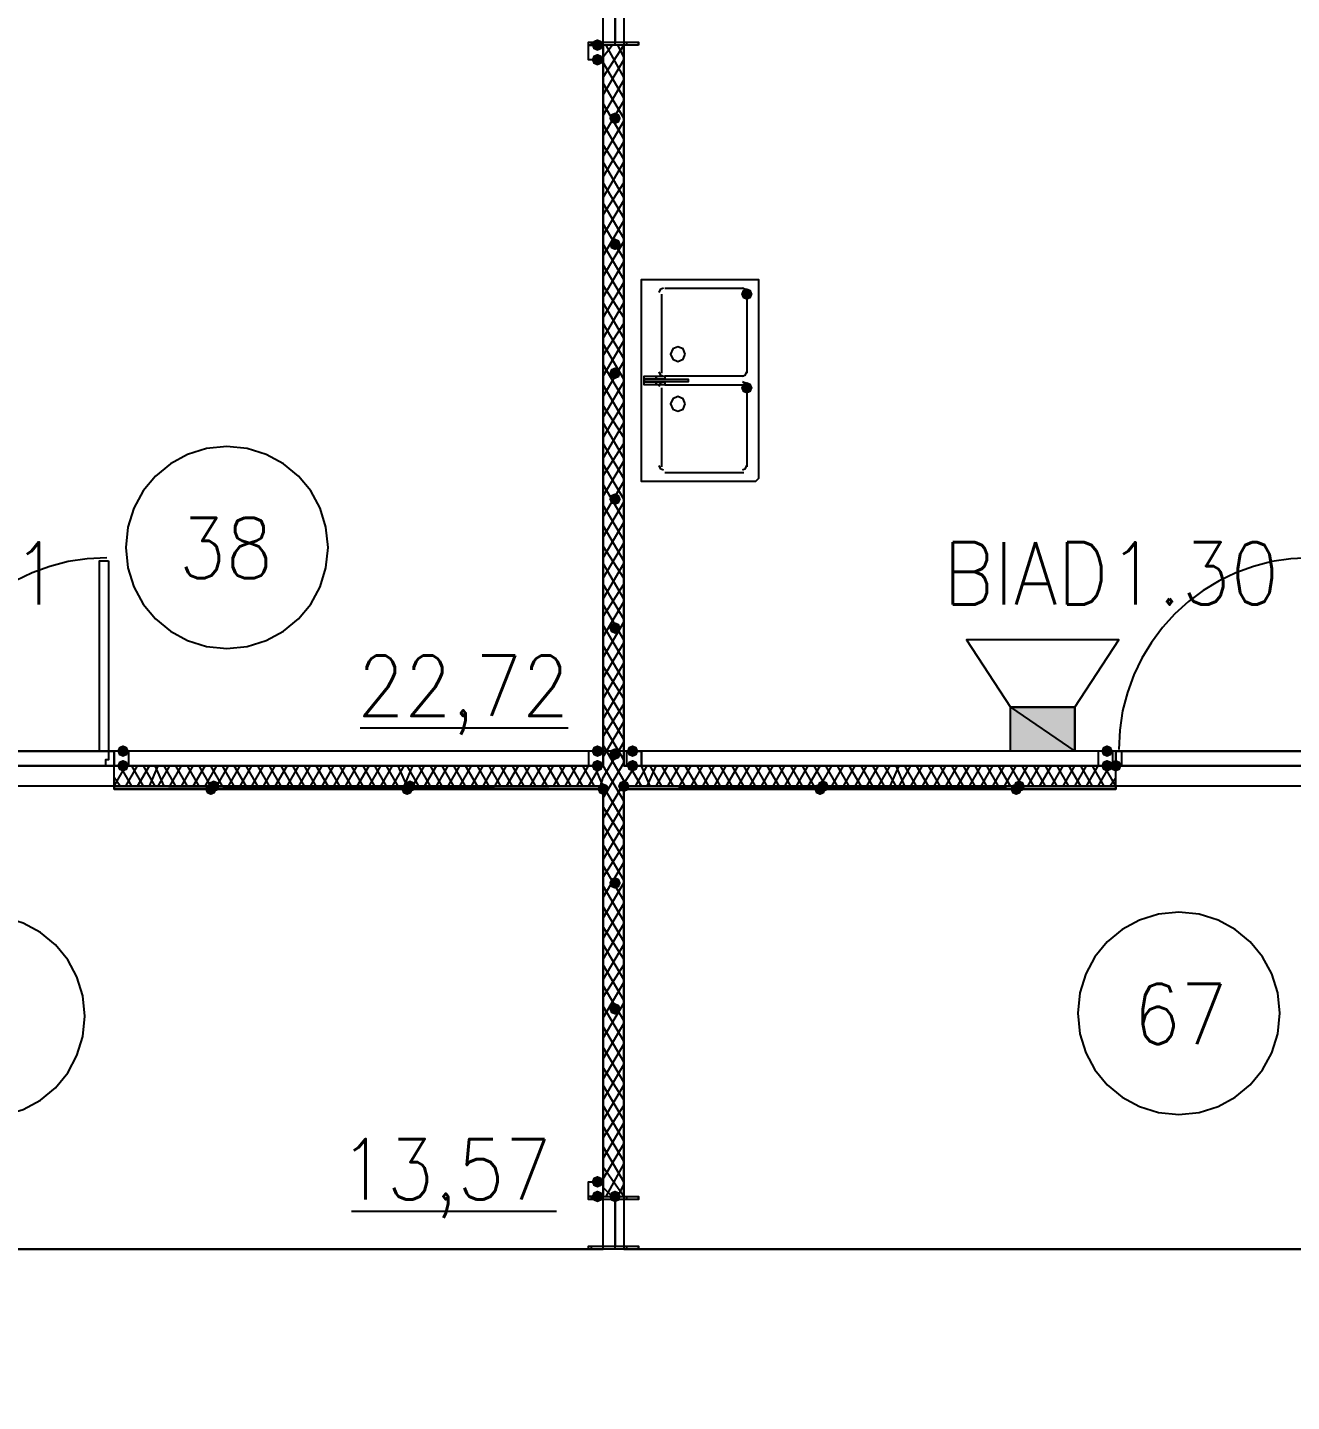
# Model space of a CAD drawing. Header units: millimetres. Extents: x 0 to 420, y 0 to 297.
# Drawn here: x 160.46 to 178.73, y 165.65 to 185.5 of the extents above; entities that cross this region are included whole.
import ezdxf

# ---------------------------------------------------------------- set-up
doc = ezdxf.new("R2010")
doc.units = ezdxf.units.MM
doc.layers.get('0').update_dxf_attribs({"linetype": 'CONTINUOUS'})
doc.styles.get("Standard").update_dxf_attribs({"font": 'STANDARD'})

msp = doc.modelspace()

# ---------------------------------------------------------------- hatches: boundary and pattern name
at = {"true_color": 0x000007}
for points in [[(168.783, 185.250667), (168.758129, 185.190871), (168.698333, 185.166), (168.638537, 185.190871), (168.613667, 185.250667), (168.638537, 185.310462), (168.698333, 185.335333), (168.758129, 185.310463)], [(168.783, 185.039), (168.758129, 184.979204), (168.698333, 184.954333), (168.638537, 184.979204), (168.613667, 185.039), (168.638537, 185.098796), (168.698333, 185.123667), (168.758129, 185.098796)], [(169.037, 184.192333), (169.012129, 184.132537), (168.952333, 184.107667), (168.892538, 184.132537), (168.867667, 184.192333), (168.892537, 184.252129), (168.952333, 184.277), (169.012129, 184.252129)], [(169.037, 182.372), (169.012129, 182.312204), (168.952333, 182.287333), (168.892538, 182.312204), (168.867667, 182.372), (168.892537, 182.431796), (168.952333, 182.456667), (169.012129, 182.431796)], [(170.942, 181.652333), (170.917129, 181.592537), (170.857333, 181.567667), (170.797537, 181.592537), (170.772667, 181.652333), (170.797537, 181.712129), (170.857333, 181.737), (170.917129, 181.712129)], [(169.037, 180.509333), (169.012129, 180.449537), (168.952333, 180.424667), (168.892538, 180.449537), (168.867667, 180.509333), (168.892537, 180.569129), (168.952333, 180.594), (169.012129, 180.569129)], [(170.942, 180.297667), (170.917129, 180.237871), (170.857333, 180.213), (170.797537, 180.237871), (170.772667, 180.297667), (170.797537, 180.357462), (170.857333, 180.382333), (170.917129, 180.357463)], [(169.037, 178.689), (169.012129, 178.629204), (168.952333, 178.604333), (168.892538, 178.629204), (168.867667, 178.689), (168.892537, 178.748796), (168.952333, 178.773667), (169.012129, 178.748796)], [(169.037, 176.826333), (169.012129, 176.766537), (168.952333, 176.741667), (168.892538, 176.766537), (168.867667, 176.826333), (168.892537, 176.886129), (168.952333, 176.911), (169.012129, 176.886129)], [(161.925, 175.048333), (161.900129, 174.988537), (161.840333, 174.963667), (161.780538, 174.988537), (161.755667, 175.048333), (161.780537, 175.108129), (161.840333, 175.133), (161.900129, 175.108129)], [(168.783, 175.048333), (168.758129, 174.988537), (168.698333, 174.963667), (168.638537, 174.988537), (168.613667, 175.048333), (168.638537, 175.108129), (168.698333, 175.133), (168.758129, 175.108129)], [(169.291, 175.048333), (169.266129, 174.988537), (169.206333, 174.963667), (169.146538, 174.988537), (169.121667, 175.048333), (169.146537, 175.108129), (169.206333, 175.133), (169.266129, 175.108129)], [(176.149, 175.048333), (176.124129, 174.988537), (176.064333, 174.963667), (176.004538, 174.988537), (175.979667, 175.048333), (176.004537, 175.108129), (176.064333, 175.133), (176.124129, 175.108129)], [(161.925, 174.836667), (161.900129, 174.776871), (161.840333, 174.752), (161.780538, 174.776871), (161.755667, 174.836667), (161.780537, 174.896462), (161.840333, 174.921333), (161.900129, 174.896463)], [(168.783, 174.836667), (168.758129, 174.776871), (168.698333, 174.752), (168.638537, 174.776871), (168.613667, 174.836667), (168.638537, 174.896462), (168.698333, 174.921333), (168.758129, 174.896463)], [(169.037, 175.006), (169.012129, 174.946204), (168.952333, 174.921333), (168.892538, 174.946204), (168.867667, 175.006), (168.892537, 175.065796), (168.952333, 175.090667), (169.012129, 175.065796)], [(169.291, 174.836667), (169.266129, 174.776871), (169.206333, 174.752), (169.146538, 174.776871), (169.121667, 174.836667), (169.146537, 174.896462), (169.206333, 174.921333), (169.266129, 174.896463)], [(176.149, 174.836667), (176.124129, 174.776871), (176.064333, 174.752), (176.004538, 174.776871), (175.979667, 174.836667), (176.004537, 174.896462), (176.064333, 174.921333), (176.124129, 174.896463)], [(176.276, 174.836667), (176.251129, 174.776871), (176.191333, 174.752), (176.131538, 174.776871), (176.106667, 174.836667), (176.131537, 174.896462), (176.191333, 174.921333), (176.251129, 174.896463)], [(169.037, 173.143333), (169.012129, 173.083537), (168.952333, 173.058667), (168.892538, 173.083537), (168.867667, 173.143333), (168.892537, 173.203129), (168.952333, 173.228), (169.012129, 173.203129)], [(169.037, 171.323), (169.012129, 171.263204), (168.952333, 171.238333), (168.892538, 171.263204), (168.867667, 171.323), (168.892537, 171.382796), (168.952333, 171.407667), (169.012129, 171.382796)], [(168.783, 168.825333), (168.758129, 168.765537), (168.698333, 168.740667), (168.638537, 168.765537), (168.613667, 168.825333), (168.638537, 168.885129), (168.698333, 168.91), (168.758129, 168.885129)], [(168.783, 168.613667), (168.758129, 168.553871), (168.698333, 168.529), (168.638537, 168.553871), (168.613667, 168.613667), (168.638537, 168.673462), (168.698333, 168.698333), (168.758129, 168.673463)], [(169.037, 168.613667), (169.012129, 168.553871), (168.952333, 168.529), (168.892538, 168.553871), (168.867667, 168.613667), (168.892537, 168.673462), (168.952333, 168.698333), (169.012129, 168.673463)]]:
    msp.add_hatch(color=0, dxfattribs=at).paths.add_polyline_path(points, flags=0)
at = {"true_color": 0x000052}
h = msp.add_hatch(color=0, dxfattribs=at)
h.paths.add_polyline_path([(175.598668, 175.683333), (174.667334, 175.683333), (175.598668, 175.048333)], flags=0)
h.paths.add_polyline_path([(174.667334, 175.683333), (175.598668, 175.048333), (174.667334, 175.048333)], flags=0)
at = {"true_color": 0x000007}
h = msp.add_hatch(color=0, dxfattribs=at)
h.paths.add_polyline_path([(168.783, 174.540333), (161.713333, 174.540333), (168.783, 174.498)], flags=0)
h.paths.add_polyline_path([(161.713333, 174.540333), (168.783, 174.498), (161.713333, 174.498)], flags=0)
at = {"true_color": 0x0000fe}
for points in [[(163.195, 174.498), (163.170129, 174.438204), (163.110333, 174.413333), (163.050538, 174.438204), (163.025667, 174.498), (163.050537, 174.557796), (163.110333, 174.582667), (163.170129, 174.557796)], [(163.237333, 174.540333), (163.212462, 174.480537), (163.152667, 174.455667), (163.092871, 174.480537), (163.068, 174.540333), (163.092871, 174.600129), (163.152667, 174.625), (163.212462, 174.600129)], [(166.031333, 174.498), (166.006463, 174.438204), (165.946667, 174.413333), (165.886871, 174.438204), (165.862, 174.498), (165.886871, 174.557796), (165.946667, 174.582667), (166.006462, 174.557796)], [(166.073667, 174.540333), (166.048796, 174.480537), (165.989, 174.455667), (165.929204, 174.480537), (165.904333, 174.540333), (165.929204, 174.600129), (165.989, 174.625), (166.048796, 174.600129)], [(168.867667, 174.498), (168.842796, 174.438204), (168.783, 174.413333), (168.723204, 174.438204), (168.698333, 174.498), (168.723204, 174.557796), (168.783, 174.582667), (168.842796, 174.557796)], [(168.867667, 174.498), (168.842796, 174.438204), (168.783, 174.413333), (168.723204, 174.438204), (168.698333, 174.498), (168.723204, 174.557796), (168.783, 174.582667), (168.842796, 174.557796)], [(169.164, 174.540333), (169.139129, 174.480537), (169.079333, 174.455667), (169.019538, 174.480537), (168.994667, 174.540333), (169.019537, 174.600129), (169.079333, 174.625), (169.139129, 174.600129)], [(169.164, 174.540333), (169.139129, 174.480537), (169.079333, 174.455667), (169.019538, 174.480537), (168.994667, 174.540333), (169.019537, 174.600129), (169.079333, 174.625), (169.139129, 174.600129)], [(172.000333, 174.498), (171.975462, 174.438204), (171.915667, 174.413333), (171.855871, 174.438204), (171.831, 174.498), (171.855871, 174.557796), (171.915667, 174.582667), (171.975462, 174.557796)], [(172.042667, 174.540333), (172.017796, 174.480537), (171.958, 174.455667), (171.898204, 174.480537), (171.873333, 174.540333), (171.898204, 174.600129), (171.958, 174.625), (172.017796, 174.600129)], [(174.836667, 174.498), (174.811796, 174.438204), (174.752, 174.413333), (174.692204, 174.438204), (174.667333, 174.498), (174.692204, 174.557796), (174.752, 174.582667), (174.811796, 174.557796)], [(174.879, 174.540333), (174.854129, 174.480537), (174.794333, 174.455667), (174.734537, 174.480537), (174.709667, 174.540333), (174.734537, 174.600129), (174.794333, 174.625), (174.854129, 174.600129)]]:
    msp.add_hatch(color=0, dxfattribs=at).paths.add_polyline_path(points, flags=0)
at = {"true_color": 0x000007}
h = msp.add_hatch(color=0, dxfattribs=at)
h.paths.add_polyline_path([(176.191333, 174.540333), (169.079333, 174.540333), (176.191333, 174.498)], flags=0)
h.paths.add_polyline_path([(169.079333, 174.540333), (176.191333, 174.498), (169.079333, 174.498)], flags=0)

# ---------------------------------------------------------------- linework, layer by layer
at = {"color": 0, "true_color": 0x000005}
msp.add_lwpolyline([(227.711001, 149.817666), (250.909667, 149.817666), (250.909667, 138.175999), (252.899334, 138.175999), (252.899334, 138.133666), (252.899334, 138.175999), (256.159001, 138.175999), (256.159001, 149.817666), (373.168334, 149.817666), (373.168334, 175.048333), (260.773334, 175.048333), (255.100667, 175.048333), (255.100667, 153.966333), (254.889001, 153.966333), (254.592667, 153.966333), (254.592667, 186.393666), (253.830667, 186.393666), (238.633001, 186.393666), (238.633001, 175.048333), (226.737334, 175.048333), (122.343335, 175.048333)], dxfattribs=at)
at = {"color": 0, "true_color": 0x000007}
for points in [[(151.680333, 174.836667), (168.783, 174.836667), (168.783, 185.970333), (151.680333, 185.970333)], [(169.291, 185.250667), (168.571333, 185.250667), (168.571333, 185.293), (168.952333, 185.293), (168.952333, 185.928), (168.571333, 185.928), (168.571333, 185.970333), (169.291, 185.970333), (169.291, 185.928), (168.952333, 185.928), (168.952333, 185.293), (169.291, 185.293)], [(169.079333, 185.970333), (169.079333, 174.836667), (186.182, 174.836667), (186.182, 185.970333)], [(168.783, 185.039), (168.571333, 185.039), (168.571333, 185.250667), (168.783, 185.250667), (168.783, 185.039), (168.571333, 185.039), (168.571333, 185.250667), (168.783, 185.250667)], [(171.026667, 181.821667), (171.026667, 178.985333), (170.984333, 178.943), (170.942, 178.943), (169.375667, 178.943), (169.333333, 178.943), (169.333333, 178.985333), (169.333333, 181.821667), (169.333333, 181.864), (169.375667, 181.864), (170.942, 181.864), (170.984333, 181.864), (171.026667, 181.864)], [(169.968333, 180.7845), (169.93734, 180.85934), (169.8625, 180.890333), (169.78766, 180.85934), (169.756667, 180.7845), (169.78766, 180.70966), (169.8625, 180.678667), (169.93734, 180.70966)], [(169.545, 180.467), (169.545, 180.424667), (169.418, 180.424667), (169.375667, 180.424667), (169.375667, 180.382333), (169.418, 180.382333), (169.545, 180.382333), (169.545, 180.34), (169.375667, 180.34), (169.375667, 180.467)], [(169.968333, 180.424667), (170.010667, 180.424667), (170.010667, 180.382333), (169.968333, 180.382333), (169.418, 180.382333), (169.375667, 180.382333), (169.375667, 180.424667), (169.418, 180.424667)], [(169.672, 180.467), (169.672, 180.424667), (169.545, 180.424667), (169.545, 180.467)], [(169.672, 180.34), (169.545, 180.34), (169.545, 180.382333), (169.672, 180.382333)], [(169.968333, 180.064833), (169.93734, 180.139673), (169.8625, 180.170667), (169.78766, 180.139673), (169.756667, 180.064833), (169.78766, 179.989993), (169.8625, 179.959), (169.93734, 179.989993)], [(161.628667, 177.8), (161.628667, 175.048333), (161.501667, 175.048333), (161.501667, 177.8)], [(161.713333, 174.836667), (161.713333, 175.048333), (161.628667, 175.048333), (161.628667, 174.921333), (161.586333, 174.921333), (161.586333, 174.836667)], [(161.713333, 174.836667), (161.925, 174.836667), (161.925, 175.048333), (161.713333, 175.048333), (161.713333, 174.836667), (161.925, 174.836667), (161.925, 175.048333), (161.713333, 175.048333)], [(168.571333, 174.836667), (168.783, 174.836667), (168.783, 175.048333), (168.571333, 175.048333), (168.571333, 174.836667), (168.783, 174.836667), (168.783, 175.048333), (168.571333, 175.048333)], [(169.079333, 174.836667), (169.333333, 174.836667), (169.333333, 175.048333), (169.079333, 175.048333)], [(169.121667, 174.836667), (169.121667, 175.048333), (169.333333, 175.048333), (169.333333, 174.836667)], [(175.937333, 174.836667), (176.149, 174.836667), (176.149, 175.048333), (175.937333, 175.048333), (175.937333, 174.836667), (176.191333, 174.836667), (176.191333, 175.048333), (175.937333, 175.048333)], [(176.276, 174.836667), (176.276, 174.921333), (176.276, 175.048333), (176.191333, 175.048333), (176.191333, 174.836667)], [(168.783, 174.540333), (161.713333, 174.540333), (168.783, 174.498)], [(161.713333, 174.540333), (168.783, 174.498), (161.713333, 174.498)], [(161.713333, 174.498), (168.783, 174.498), (168.783, 174.540333), (161.713333, 174.540333)], [(161.713333, 174.498), (168.783, 174.498), (168.783, 174.540333), (161.713333, 174.540333)], [(176.191333, 174.540333), (169.079333, 174.540333), (176.191333, 174.498)], [(169.079333, 174.540333), (176.191333, 174.498), (169.079333, 174.498)], [(176.191333, 174.540333), (176.191333, 174.498), (169.079333, 174.498), (169.079333, 174.540333), (176.191333, 174.540333), (169.079333, 174.540333), (169.079333, 174.498), (176.191333, 174.498)], [(168.783, 168.613667), (168.571333, 168.613667), (168.571333, 168.825333), (168.783, 168.825333), (168.783, 168.613667), (168.571333, 168.613667), (168.571333, 168.825333), (168.783, 168.825333)], [(169.291, 167.851667), (168.571333, 167.851667), (168.571333, 167.894), (168.952333, 167.894), (168.952333, 168.571333), (168.571333, 168.571333), (168.571333, 168.613667), (169.291, 168.613667), (169.291, 168.571333), (168.952333, 168.571333), (168.952333, 167.894), (169.291, 167.894)]]:
    msp.add_lwpolyline(points, close=True, dxfattribs=at)
for points in [[(168.952333, 185.250667), (168.952333, 185.970333)], [(168.613667, 185.250667), (168.613667, 185.293)], [(168.783, 185.250667), (168.783, 185.293)], [(168.783, 185.081333), (168.91, 185.250667)], [(168.783, 184.785), (169.079333, 185.250667)], [(169.079333, 174.836667), (169.079333, 185.250667), (168.783, 185.250667), (168.783, 174.836667)], [(169.079333, 184.785), (168.825333, 185.250667)], [(169.079333, 185.081333), (168.994667, 185.250667)], [(169.121667, 185.250667), (169.121667, 185.293)], [(169.291, 185.250667), (169.291, 185.293)], [(168.783, 184.531), (169.079333, 185.039)], [(169.079333, 184.488667), (168.783, 184.996667)], [(168.783, 184.234667), (169.079333, 184.742667)], [(169.079333, 184.192333), (168.783, 184.700333)], [(168.783, 183.938333), (169.079333, 184.446333)], [(169.079333, 183.896), (168.783, 184.404)], [(168.783, 183.642), (169.079333, 184.15)], [(169.079333, 183.599667), (168.783, 184.107667)], [(168.783, 183.345667), (169.079333, 183.853667)], [(169.079333, 183.345667), (168.783, 183.811333)], [(168.783, 183.049333), (169.079333, 183.557333)], [(169.079333, 183.049333), (168.783, 183.557333)], [(168.783, 182.795333), (169.079333, 183.261)], [(169.079333, 182.753), (168.783, 183.261)], [(168.783, 182.499), (169.079333, 183.007)], [(169.079333, 182.456667), (168.783, 182.964667)], [(168.783, 182.202667), (169.079333, 182.710667)], [(169.079333, 182.160333), (168.783, 182.668333)], [(168.783, 181.906333), (169.079333, 182.414333)], [(169.079333, 181.864), (168.783, 182.372)], [(168.783, 181.61), (169.079333, 182.118)], [(169.079333, 181.567667), (168.783, 182.075667)], [(168.783, 181.313667), (169.079333, 181.821667)], [(169.079333, 181.313667), (168.783, 181.779333)], [(169.650833, 181.737), (169.605939, 181.718394), (169.587333, 181.6735)], [(169.672, 181.737), (170.815, 181.737)], [(170.857333, 181.6735), (170.838728, 181.718394), (170.793833, 181.737)], [(168.783, 181.017333), (169.079333, 181.525333)], [(169.079333, 181.017333), (168.783, 181.525333)], [(169.629667, 180.509333), (169.629667, 181.652333)], [(170.857333, 181.652333), (170.857333, 180.509333)], [(168.783, 180.763333), (169.079333, 181.229)], [(169.079333, 180.721), (168.783, 181.229)], [(168.783, 180.467), (169.079333, 180.975)], [(169.079333, 180.424667), (168.783, 180.932667)], [(168.783, 180.170667), (169.079333, 180.678667)], [(169.079333, 180.128333), (168.783, 180.636333)], [(169.587333, 180.5305), (169.605939, 180.485605), (169.650833, 180.467)], [(170.793833, 180.467), (170.838728, 180.485605), (170.857333, 180.5305)], [(168.783, 179.874333), (169.079333, 180.382333)], [(169.079333, 179.832), (168.783, 180.34)], [(169.650833, 180.382333), (169.605939, 180.363728), (169.587333, 180.318833)], [(169.629667, 179.154667), (169.629667, 180.297667)], [(170.815, 180.467), (169.672, 180.467)], [(169.672, 180.34), (170.815, 180.34)], [(170.857333, 180.318833), (170.838728, 180.363728), (170.793833, 180.382333)], [(170.857333, 180.297667), (170.857333, 179.154667)], [(168.783, 179.578), (169.079333, 180.086)], [(169.079333, 179.578), (168.783, 180.043667)], [(168.783, 179.281667), (169.079333, 179.789667)], [(169.079333, 179.281667), (168.783, 179.789667)], [(168.783, 179.027667), (169.079333, 179.493333)], [(169.079333, 178.985333), (168.783, 179.493333)], [(164.803667, 177.9905), (164.773995, 178.284844), (164.688894, 178.558996), (164.554238, 178.807083), (164.375899, 179.023232), (164.159749, 179.201572), (163.911662, 179.336228), (163.63751, 179.421328), (163.343167, 179.451), (163.048823, 179.421328), (162.774671, 179.336228), (162.526584, 179.201572), (162.310434, 179.023232), (162.132095, 178.807083), (161.997439, 178.558996), (161.912339, 178.284844), (161.882667, 177.9905)], [(168.783, 178.731333), (169.079333, 179.239333)], [(169.079333, 178.689), (168.783, 179.197)], [(169.587333, 179.175833), (169.605939, 179.130939), (169.650833, 179.112333)], [(170.793833, 179.112333), (170.838728, 179.130939), (170.857333, 179.175833)], [(168.783, 178.435), (169.079333, 178.943)], [(169.079333, 178.392667), (168.783, 178.900667)], [(170.815, 179.07), (169.672, 179.07)], [(168.783, 178.138667), (169.079333, 178.646667)], [(169.079333, 178.096333), (168.783, 178.604333)], [(168.783, 177.842333), (169.079333, 178.350333)], [(169.079333, 177.8), (168.783, 178.308)], [(161.882667, 177.9905), (161.912339, 177.696156), (161.997439, 177.422004), (162.132095, 177.173917), (162.310434, 176.957768), (162.526584, 176.779428), (162.774671, 176.644772), (163.048823, 176.559672), (163.343167, 176.53), (163.63751, 176.559672), (163.911662, 176.644772), (164.159749, 176.779428), (164.375899, 176.957768), (164.554238, 177.173917), (164.688894, 177.422004), (164.773995, 177.696156), (164.803667, 177.9905)], [(168.783, 177.546), (169.079333, 178.054)], [(169.079333, 177.546), (168.783, 178.011667)], [(161.6075, 177.842333), (161.323991, 177.828018), (161.048673, 177.786), (160.782939, 177.717674), (160.528182, 177.624432), (160.285796, 177.50767), (160.057176, 177.368781), (159.843714, 177.209158), (159.646805, 177.030195), (159.467842, 176.833286), (159.308219, 176.619824), (159.16933, 176.391204), (159.052568, 176.148818), (158.959326, 175.894061), (158.891, 175.628327), (158.848982, 175.353009), (158.834667, 175.0695)], [(168.783, 177.249667), (169.079333, 177.757667)], [(169.079333, 177.249667), (168.783, 177.757667)], [(179.0065, 177.842333), (178.722991, 177.828018), (178.447673, 177.786), (178.181939, 177.717674), (177.927182, 177.624432), (177.684796, 177.50767), (177.456176, 177.368781), (177.242714, 177.209158), (177.045805, 177.030195), (176.866842, 176.833286), (176.707219, 176.619824), (176.56833, 176.391204), (176.451568, 176.148818), (176.358326, 175.894061), (176.29, 175.628327), (176.247982, 175.353009), (176.233667, 175.0695)], [(168.783, 176.995667), (169.079333, 177.461333)], [(169.079333, 176.953333), (168.783, 177.461333)], [(168.783, 176.699333), (169.079333, 177.207333)], [(169.079333, 176.657), (168.783, 177.165)], [(168.783, 176.403), (169.079333, 176.911)], [(169.079333, 176.360667), (168.783, 176.868667)], [(168.783, 176.106667), (169.079333, 176.614667)], [(169.079333, 176.064333), (168.783, 176.572333)], [(168.783, 175.810333), (169.079333, 176.318333)], [(169.079333, 175.810333), (168.783, 176.276)], [(168.783, 175.514), (169.079333, 176.022)], [(169.079333, 175.514), (168.783, 176.022)], [(168.783, 175.26), (169.079333, 175.725667)], [(169.079333, 175.217667), (168.783, 175.725667)], [(165.269333, 175.387), (168.275, 175.387)], [(168.783, 174.963667), (169.079333, 175.471667)], [(169.079333, 174.921333), (168.783, 175.429333)], [(168.783, 174.667333), (169.079333, 175.175333)], [(169.079333, 174.625), (168.783, 175.133)], [(160.231667, 175.048333), (161.713333, 175.048333), (161.713333, 174.921333)], [(161.713333, 174.921333), (161.713333, 174.836667), (160.231667, 174.836667)], [(176.191333, 174.921333), (176.191333, 175.048333), (177.630667, 175.048333)], [(177.630667, 174.836667), (176.191333, 174.836667), (176.191333, 174.921333)], [(177.630667, 175.048333), (179.112333, 175.048333), (179.112333, 174.921333)], [(179.112333, 174.921333), (179.112333, 174.836667), (177.630667, 174.836667)], [(161.713333, 174.540333), (161.882667, 174.836667)], [(161.713333, 174.540333), (161.713333, 174.836667)], [(161.713333, 174.540333), (161.713333, 174.836667)], [(168.783, 174.836667), (161.713333, 174.836667)], [(161.967333, 174.540333), (161.798, 174.836667)], [(161.882667, 174.540333), (162.052, 174.836667)], [(162.136667, 174.540333), (161.967333, 174.836667)], [(162.052, 174.540333), (162.221333, 174.836667)], [(162.306, 174.540333), (162.136667, 174.836667)], [(162.221333, 174.540333), (162.348333, 174.836667)], [(162.433, 174.540333), (162.306, 174.836667)], [(162.348333, 174.540333), (162.517667, 174.836667)], [(162.602333, 174.540333), (162.433, 174.836667)], [(162.517667, 174.540333), (162.687, 174.836667)], [(162.771667, 174.540333), (162.602333, 174.836667)], [(162.687, 174.540333), (162.856333, 174.836667)], [(162.941, 174.540333), (162.771667, 174.836667)], [(162.856333, 174.540333), (163.025667, 174.836667)], [(163.110333, 174.540333), (162.941, 174.836667)], [(163.025667, 174.540333), (163.195, 174.836667)], [(163.279667, 174.540333), (163.110333, 174.836667)], [(163.195, 174.540333), (163.364333, 174.836667)], [(163.449, 174.540333), (163.279667, 174.836667)], [(163.364333, 174.540333), (163.533667, 174.836667)], [(163.618333, 174.540333), (163.449, 174.836667)], [(163.533667, 174.540333), (163.703, 174.836667)], [(163.787667, 174.540333), (163.618333, 174.836667)], [(163.703, 174.540333), (163.872333, 174.836667)], [(163.957, 174.540333), (163.787667, 174.836667)], [(163.872333, 174.540333), (164.041667, 174.836667)], [(164.126333, 174.540333), (163.957, 174.836667)], [(164.041667, 174.540333), (164.211, 174.836667)], [(164.295667, 174.540333), (164.126333, 174.836667)], [(164.211, 174.540333), (164.380333, 174.836667)], [(164.465, 174.540333), (164.295667, 174.836667)], [(164.380333, 174.540333), (164.549667, 174.836667)], [(164.634333, 174.540333), (164.465, 174.836667)], [(164.549667, 174.540333), (164.719, 174.836667)], [(164.803667, 174.540333), (164.634333, 174.836667)], [(164.719, 174.540333), (164.888333, 174.836667)], [(164.973, 174.540333), (164.803667, 174.836667)], [(164.888333, 174.540333), (165.057667, 174.836667)], [(165.142333, 174.540333), (164.973, 174.836667)], [(165.057667, 174.540333), (165.227, 174.836667)], [(165.311667, 174.540333), (165.142333, 174.836667)], [(165.227, 174.540333), (165.396333, 174.836667)], [(165.481, 174.540333), (165.311667, 174.836667)], [(165.396333, 174.540333), (165.565667, 174.836667)], [(165.650333, 174.540333), (165.481, 174.836667)], [(165.565667, 174.540333), (165.735, 174.836667)], [(165.819667, 174.540333), (165.650333, 174.836667)], [(165.735, 174.540333), (165.904333, 174.836667)], [(165.946667, 174.540333), (165.819667, 174.836667)], [(165.904333, 174.540333), (166.031333, 174.836667)], [(166.116, 174.540333), (165.946667, 174.836667)], [(166.031333, 174.540333), (166.200667, 174.836667)], [(166.285333, 174.540333), (166.116, 174.836667)], [(166.200667, 174.540333), (166.37, 174.836667)], [(166.454667, 174.540333), (166.285333, 174.836667)], [(166.37, 174.540333), (166.539333, 174.836667)], [(166.624, 174.540333), (166.454667, 174.836667)], [(166.539333, 174.540333), (166.708667, 174.836667)], [(166.793333, 174.540333), (166.624, 174.836667)], [(166.708667, 174.540333), (166.878, 174.836667)], [(166.962667, 174.540333), (166.793333, 174.836667)], [(166.878, 174.540333), (167.047333, 174.836667)], [(167.132, 174.540333), (166.962667, 174.836667)], [(167.047333, 174.540333), (167.216667, 174.836667)], [(167.301333, 174.540333), (167.132, 174.836667)], [(167.216667, 174.540333), (167.386, 174.836667)], [(167.470667, 174.540333), (167.301333, 174.836667)], [(167.386, 174.540333), (167.555333, 174.836667)], [(167.64, 174.540333), (167.470667, 174.836667)], [(167.555333, 174.540333), (167.724667, 174.836667)], [(167.809333, 174.540333), (167.64, 174.836667)], [(167.724667, 174.540333), (167.894, 174.836667)], [(167.978667, 174.540333), (167.809333, 174.836667)], [(167.894, 174.540333), (168.063333, 174.836667)], [(168.148, 174.540333), (167.978667, 174.836667)], [(168.063333, 174.540333), (168.232667, 174.836667)], [(168.317333, 174.540333), (168.148, 174.836667)], [(168.232667, 174.540333), (168.402, 174.836667)], [(168.486667, 174.540333), (168.317333, 174.836667)], [(168.402, 174.540333), (168.571333, 174.836667)], [(168.656, 174.540333), (168.486667, 174.836667)], [(168.571333, 174.540333), (168.740667, 174.836667)], [(168.783, 174.540333), (168.656, 174.836667)], [(168.783, 174.371), (169.079333, 174.879)], [(169.079333, 174.328667), (168.783, 174.836667)], [(169.079333, 174.582667), (169.248667, 174.836667)], [(176.191333, 174.836667), (169.079333, 174.836667)], [(169.333333, 174.540333), (169.164, 174.836667)], [(169.248667, 174.540333), (169.418, 174.836667)], [(169.460333, 174.540333), (169.333333, 174.836667)], [(169.418, 174.540333), (169.545, 174.836667)], [(169.629667, 174.540333), (169.460333, 174.836667)], [(169.545, 174.540333), (169.714333, 174.836667)], [(169.799, 174.540333), (169.629667, 174.836667)], [(169.714333, 174.540333), (169.883667, 174.836667)], [(169.968333, 174.540333), (169.799, 174.836667)], [(169.883667, 174.540333), (170.053, 174.836667)], [(170.137667, 174.540333), (169.968333, 174.836667)], [(170.053, 174.540333), (170.222333, 174.836667)], [(170.307, 174.540333), (170.137667, 174.836667)], [(170.222333, 174.540333), (170.391667, 174.836667)], [(170.476333, 174.540333), (170.307, 174.836667)], [(170.391667, 174.540333), (170.561, 174.836667)], [(170.645667, 174.540333), (170.476333, 174.836667)], [(170.561, 174.540333), (170.730333, 174.836667)], [(170.815, 174.540333), (170.645667, 174.836667)], [(170.730333, 174.540333), (170.899667, 174.836667)], [(170.984333, 174.540333), (170.815, 174.836667)], [(170.899667, 174.540333), (171.069, 174.836667)], [(171.153667, 174.540333), (170.984333, 174.836667)], [(171.069, 174.540333), (171.238333, 174.836667)], [(171.323, 174.540333), (171.153667, 174.836667)], [(171.238333, 174.540333), (171.407667, 174.836667)], [(171.492333, 174.540333), (171.323, 174.836667)], [(171.407667, 174.540333), (171.577, 174.836667)], [(171.661667, 174.540333), (171.492333, 174.836667)], [(171.577, 174.540333), (171.746333, 174.836667)], [(171.831, 174.540333), (171.661667, 174.836667)], [(171.746333, 174.540333), (171.915667, 174.836667)], [(172.000333, 174.540333), (171.831, 174.836667)], [(171.915667, 174.540333), (172.085, 174.836667)], [(172.169667, 174.540333), (172.000333, 174.836667)], [(172.085, 174.540333), (172.254333, 174.836667)], [(172.339, 174.540333), (172.169667, 174.836667)], [(172.254333, 174.540333), (172.423667, 174.836667)], [(172.508333, 174.540333), (172.339, 174.836667)], [(172.423667, 174.540333), (172.593, 174.836667)], [(172.677667, 174.540333), (172.508333, 174.836667)], [(172.593, 174.540333), (172.762333, 174.836667)], [(172.847, 174.540333), (172.677667, 174.836667)], [(172.762333, 174.540333), (172.931667, 174.836667)], [(173.016333, 174.540333), (172.847, 174.836667)], [(172.931667, 174.540333), (173.058667, 174.836667)], [(173.143333, 174.540333), (173.016333, 174.836667)], [(173.058667, 174.540333), (173.228, 174.836667)], [(173.312667, 174.540333), (173.143333, 174.836667)], [(173.228, 174.540333), (173.397333, 174.836667)], [(173.482, 174.540333), (173.312667, 174.836667)], [(173.397333, 174.540333), (173.566667, 174.836667)], [(173.651333, 174.540333), (173.482, 174.836667)], [(173.566667, 174.540333), (173.736, 174.836667)], [(173.820667, 174.540333), (173.651333, 174.836667)], [(173.736, 174.540333), (173.905333, 174.836667)], [(173.99, 174.540333), (173.820667, 174.836667)], [(173.905333, 174.540333), (174.074667, 174.836667)], [(174.159333, 174.540333), (173.99, 174.836667)], [(174.074667, 174.540333), (174.244, 174.836667)], [(174.328667, 174.540333), (174.159333, 174.836667)], [(174.244, 174.540333), (174.413333, 174.836667)], [(174.498, 174.540333), (174.328667, 174.836667)], [(174.413333, 174.540333), (174.582667, 174.836667)], [(174.667333, 174.540333), (174.498, 174.836667)], [(174.582667, 174.540333), (174.752, 174.836667)], [(174.836667, 174.540333), (174.667333, 174.836667)], [(174.752, 174.540333), (174.921333, 174.836667)], [(175.006, 174.540333), (174.836667, 174.836667)], [(174.921333, 174.540333), (175.090667, 174.836667)], [(175.175333, 174.540333), (175.006, 174.836667)], [(175.090667, 174.540333), (175.26, 174.836667)], [(175.344667, 174.540333), (175.175333, 174.836667)], [(175.26, 174.540333), (175.429333, 174.836667)], [(175.514, 174.540333), (175.344667, 174.836667)], [(175.429333, 174.540333), (175.598667, 174.836667)], [(175.683333, 174.540333), (175.514, 174.836667)], [(175.598667, 174.540333), (175.768, 174.836667)], [(175.852667, 174.540333), (175.683333, 174.836667)], [(175.768, 174.540333), (175.937333, 174.836667)], [(176.022, 174.540333), (175.852667, 174.836667)], [(175.937333, 174.540333), (176.106667, 174.836667)], [(176.191333, 174.540333), (176.022, 174.836667)], [(176.191333, 174.540333), (176.191333, 174.836667)], [(176.191333, 174.540333), (176.191333, 174.836667)], [(161.798, 174.540333), (161.713333, 174.667333)], [(168.783, 174.498), (161.713333, 174.498), (168.783, 174.540333), (161.713333, 174.540333)], [(161.713333, 174.540333), (168.783, 174.540333)], [(168.740667, 174.540333), (168.783, 174.667333)], [(168.783, 174.074667), (169.079333, 174.582667)], [(169.079333, 174.032333), (168.783, 174.540333)], [(168.783, 174.540333), (168.783, 168.613667), (169.079333, 168.613667)], [(169.164, 174.540333), (169.079333, 174.625)], [(176.191333, 174.540333), (169.079333, 174.540333), (176.191333, 174.540333), (169.079333, 174.498)], [(169.079333, 174.540333), (176.191333, 174.540333)], [(169.079333, 168.613667), (169.079333, 174.540333)], [(176.106667, 174.540333), (176.191333, 174.667333)], [(168.783, 173.778333), (169.079333, 174.286333)], [(169.079333, 173.778333), (168.783, 174.244)], [(168.783, 173.482), (169.079333, 173.99)], [(169.079333, 173.482), (168.783, 173.99)], [(168.783, 173.228), (169.079333, 173.693667)], [(169.079333, 173.185667), (168.783, 173.693667)], [(168.783, 172.931667), (169.079333, 173.439667)], [(169.079333, 172.889333), (168.783, 173.397333)], [(168.783, 172.635333), (169.079333, 173.143333)], [(169.079333, 172.593), (168.783, 173.101)], [(168.783, 172.339), (169.079333, 172.847)], [(169.079333, 172.296667), (168.783, 172.804667)], [(161.29, 171.217167), (161.260328, 171.51151), (161.175228, 171.785662), (161.040572, 172.033749), (160.862232, 172.249899), (160.646083, 172.428238), (160.397996, 172.562894), (160.123844, 172.647995), (159.8295, 172.677667), (159.535156, 172.647995), (159.261004, 172.562894), (159.012917, 172.428238), (158.796768, 172.249899), (158.618428, 172.033749), (158.483772, 171.785662), (158.398672, 171.51151), (158.369, 171.217167)], [(168.783, 172.042667), (169.079333, 172.550667)], [(178.562, 171.2595), (178.532328, 171.553844), (178.447228, 171.827996), (178.312572, 172.076083), (178.134232, 172.292232), (177.918083, 172.470572), (177.669996, 172.605228), (177.395844, 172.690328), (177.1015, 172.72), (176.807156, 172.690328), (176.533004, 172.605228), (176.284917, 172.470572), (176.068768, 172.292232), (175.890428, 172.076083), (175.755772, 171.827996), (175.670672, 171.553844), (175.641, 171.2595)], [(169.079333, 172.042667), (168.783, 172.508333)], [(168.783, 171.746333), (169.079333, 172.254333)], [(169.079333, 171.746333), (168.783, 172.254333)], [(168.783, 171.492333), (169.079333, 171.958)], [(169.079333, 171.45), (168.783, 171.958)], [(168.783, 171.196), (169.079333, 171.704)], [(169.079333, 171.153667), (168.783, 171.661667)], [(168.783, 170.899667), (169.079333, 171.407667)], [(169.079333, 170.857333), (168.783, 171.365333)], [(158.369, 171.217167), (158.398672, 170.922823), (158.483772, 170.648671), (158.618428, 170.400584), (158.796768, 170.184434), (159.012917, 170.006095), (159.261004, 169.871439), (159.535156, 169.786339), (159.8295, 169.756667), (160.123844, 169.786339), (160.397996, 169.871439), (160.646083, 170.006095), (160.862232, 170.184434), (161.040572, 170.400584), (161.175228, 170.648671), (161.260328, 170.922823), (161.29, 171.217167)], [(175.641, 171.2595), (175.670672, 170.965156), (175.755772, 170.691004), (175.890428, 170.442917), (176.068768, 170.226768), (176.284917, 170.048428), (176.533004, 169.913772), (176.807156, 169.828672), (177.1015, 169.799), (177.395844, 169.828672), (177.669996, 169.913772), (177.918083, 170.048428), (178.134232, 170.226768), (178.312572, 170.442917), (178.447228, 170.691004), (178.532328, 170.965156), (178.562, 171.2595)], [(168.783, 170.603333), (169.079333, 171.111333)], [(169.079333, 170.561), (168.783, 171.069)], [(168.783, 170.307), (169.079333, 170.815)], [(169.079333, 170.264667), (168.783, 170.772667)], [(168.783, 170.010667), (169.079333, 170.518667)], [(169.079333, 170.010667), (168.783, 170.476333)], [(168.783, 169.714333), (169.079333, 170.222333)], [(169.079333, 169.714333), (168.783, 170.222333)], [(168.783, 169.460333), (169.079333, 169.926)], [(169.079333, 169.418), (168.783, 169.926)], [(168.783, 169.164), (169.079333, 169.672)], [(169.079333, 169.121667), (168.783, 169.629667)], [(168.783, 168.867667), (169.079333, 169.375667)], [(169.079333, 168.825333), (168.783, 169.333333)], [(169.079333, 168.613667), (168.783, 169.037)], [(168.825333, 168.613667), (169.079333, 169.079333)], [(168.994667, 168.613667), (169.079333, 168.783)], [(168.613667, 168.571333), (168.613667, 168.613667)], [(168.91, 168.613667), (168.783, 168.740667)], [(168.783, 168.571333), (168.783, 168.613667)], [(168.952333, 167.851667), (168.952333, 168.613667)], [(169.121667, 168.571333), (169.121667, 168.613667)], [(169.291, 168.571333), (169.291, 168.613667)], [(165.142333, 168.402), (168.105667, 168.402)], [(168.613667, 167.851667), (168.613667, 167.894)], [(168.783, 167.851667), (168.783, 167.894)], [(169.121667, 167.851667), (169.121667, 167.894)], [(169.291, 167.851667), (169.291, 167.894)]]:
    msp.add_lwpolyline(points, dxfattribs=at)
at = {"color": 0, "true_color": 0x000052}
msp.add_lwpolyline([(175.598668, 175.683333), (175.598668, 175.048333), (174.667334, 175.048333), (174.667334, 175.683333), (175.598668, 175.683333), (176.233668, 176.656999), (174.032334, 176.656999), (174.667334, 175.683333)], dxfattribs=at)
for points in [[(175.598668, 175.683333), (174.667334, 175.683333), (175.598668, 175.048333)], [(174.667334, 175.683333), (175.598668, 175.048333), (174.667334, 175.048333)]]:
    msp.add_lwpolyline(points, close=True, dxfattribs=at)
at = {"color": 0, "true_color": 0x0000ab}
for points in [[(168.783, 167.851667), (168.783, 174.540333), (151.680333, 174.540333), (151.680333, 167.851667)], [(186.182, 167.851667), (186.182, 174.540333), (169.079333, 174.540333), (169.079333, 167.851667)]]:
    msp.add_lwpolyline(points, close=True, dxfattribs=at)
at = {"color": 0, "true_color": 0x000008}
msp.add_lwpolyline([(238.887, 157.014333), (238.887, 167.851667), (117.432667, 167.851667), (117.432667, 157.014333)], close=True, dxfattribs=at)

# ---------------------------------------------------------------- texts
at = {"color": 0, "true_color": 0x000007, "attachment_point": 1}
for s, insert, char_height, width in [('38', (162.644663, 178.418034), 0.872032, 1.06581688), ('BIAD1.31', (156.082997, 178.06654), 0.90154, 4.50769997), ('BIAD1.30', (173.69367, 178.06654), 0.90154, 4.70804214), ('22,72', (165.227003, 176.428362), 0.872032, 2.76143456), ('67', (176.445337, 171.687032), 0.872032, 1.06581688), ('13,57', (164.972997, 169.443362), 0.872032, 2.56764984)]:
    msp.add_mtext(s, dxfattribs=dict(at, insert=insert, char_height=char_height, width=width))

doc.saveas('drawing.dxf')
